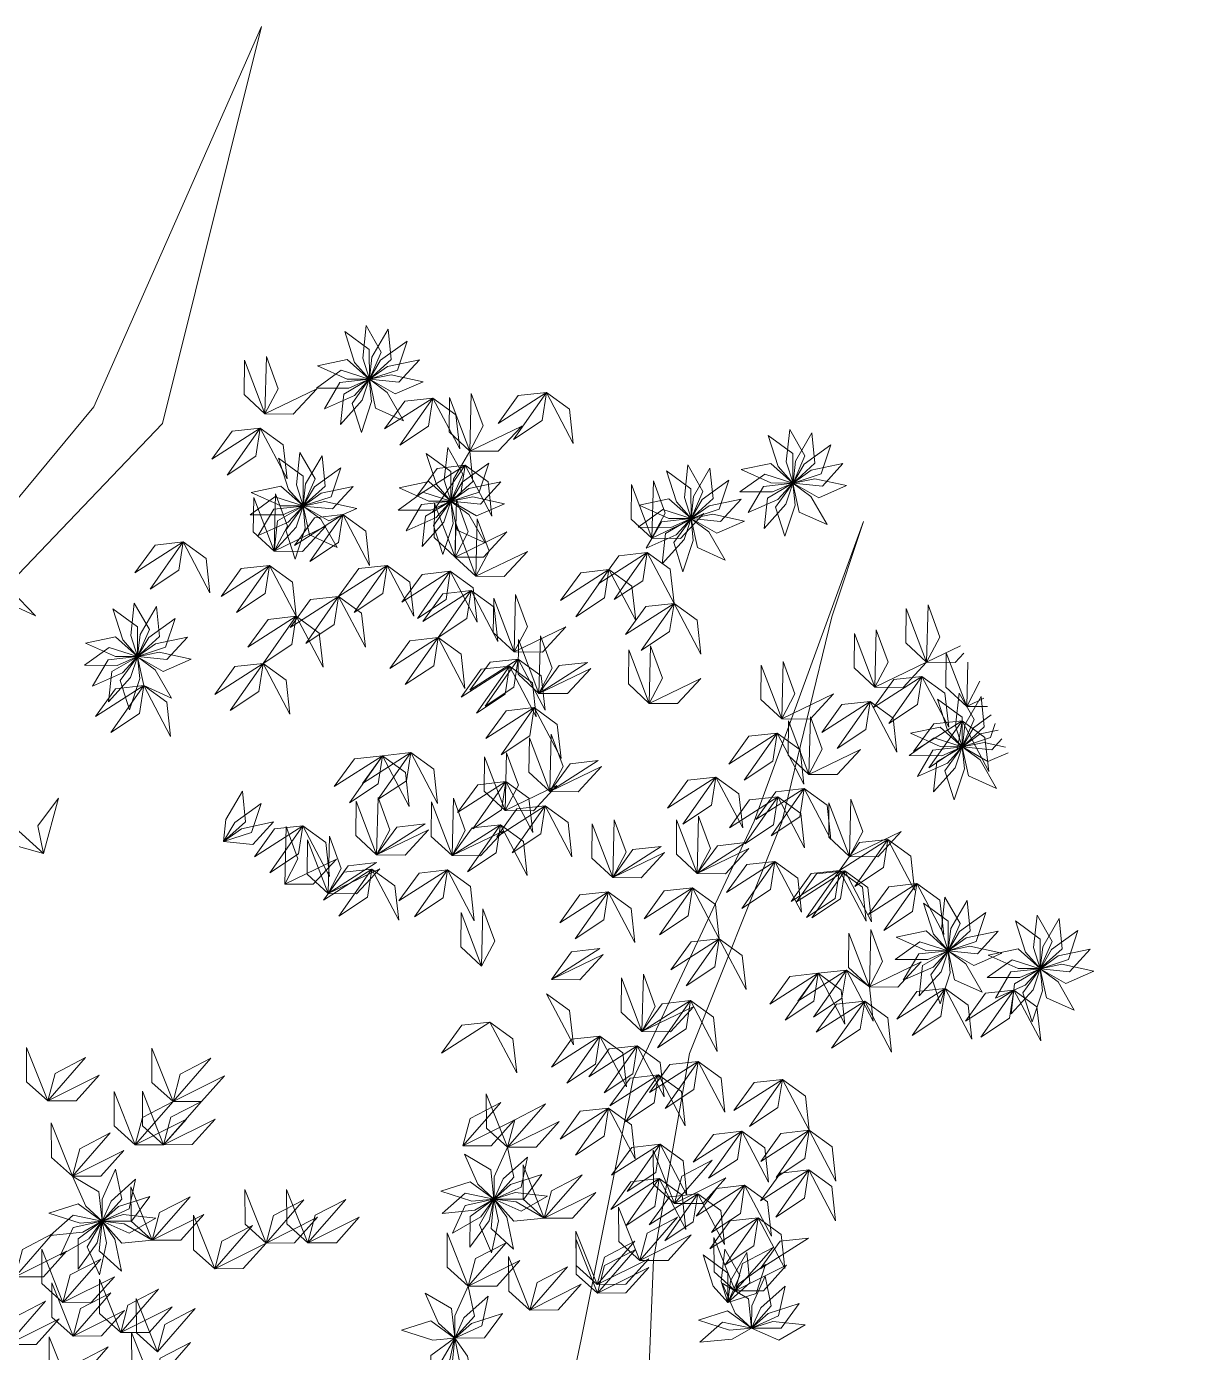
# Model space of a CAD drawing. Header units: millimetres. Extents: x 930 to 6336, y 2219 to 4338.
# Drawn here: x 1384.1 to 1506, y 4178.4 to 4316.7 of the extents above; entities that cross this region are included whole.
import ezdxf

# ---------------------------------------------------------------- set-up
doc = ezdxf.new("R2010")
doc.units = ezdxf.units.MM
doc.layers.add('piante', color=102, linetype='Continuous', lineweight=18)

msp = doc.modelspace()

# ---------------------------------------------------------------- linework, layer by layer
at = {"layer": 'piante', "linetype": 'Continuous', "lineweight": 0}
for points in [[(1375.68, 4251.71), (1398.29, 4275.32), (1408.65, 4316.74), (1391.15, 4277.06), (1371.42, 4253.33)], [(1513.31, 4159.5), (1467.34, 4164.27), (1448.79, 4169.36), (1449.55, 4188.08), (1453.32, 4209.57), (1462.97, 4233.71), (1468.17, 4255.14), (1471.47, 4265.11), (1460.08, 4233.83), (1447.44, 4206.93), (1442, 4179.74), (1440.2, 4171.15), (1416.74, 4162.01), (1397.89, 4159.9), (1371.73, 4155.2)]]:
    msp.add_lwpolyline(points, dxfattribs=at)
at = {"layer": 'piante', "lineweight": 0}
for points in [[(1417.32, 4284.91), (1418.36, 4281.67), (1419.9, 4279.94), (1419.88, 4283.03), (1417.32, 4284.91)], [(1419.57, 4285.53), (1419.2, 4282.14), (1419.9, 4279.94), (1421.14, 4282.77), (1419.57, 4285.53)], [(1421.87, 4285.18), (1420.16, 4282.23), (1419.9, 4279.94), (1422.19, 4282.01), (1421.87, 4285.18)], [(1423.83, 4283.92), (1421.07, 4281.93), (1419.9, 4279.94), (1422.83, 4280.9), (1423.83, 4283.92)], [(1409, 4276.32), (1410.38, 4278.95), (1409.15, 4282.32), (1409, 4276.32)], [(1409, 4276.32), (1406.82, 4278.34), (1406.85, 4281.93), (1409, 4276.32)], [(1414.37, 4279.02), (1417.77, 4279.01), (1419.89, 4279.94), (1416.95, 4280.88), (1414.37, 4279.02)], [(1414.47, 4281.35), (1417.58, 4279.95), (1419.89, 4279.94), (1417.59, 4281.99), (1414.47, 4281.35)], [(1425.12, 4281.98), (1421.78, 4281.28), (1419.91, 4279.93), (1422.97, 4279.62), (1425.12, 4281.98)], [(1415.22, 4276.85), (1418.33, 4278.23), (1419.89, 4279.93), (1416.82, 4279.6), (1415.22, 4276.85)], [(1416.88, 4275.21), (1419.16, 4277.74), (1419.89, 4279.93), (1417.22, 4278.38), (1416.88, 4275.21)], [(1419.06, 4274.39), (1420.12, 4277.63), (1419.89, 4279.93), (1418.09, 4277.42), (1419.06, 4274.39)], [(1425.5, 4279.68), (1422.16, 4280.39), (1419.9, 4279.93), (1422.58, 4278.4), (1425.5, 4279.68)], [(1423.45, 4275.6), (1421.76, 4278.56), (1419.9, 4279.93), (1420.55, 4276.91), (1423.45, 4275.6)], [(1409, 4276.32), (1411.96, 4276.3), (1414.4, 4278.93), (1409, 4276.32)], [(1426.54, 4277.98), (1423.59, 4277.65), (1421.48, 4274.75), (1426.54, 4277.98)], [(1426.54, 4277.98), (1426.08, 4275.05), (1423.09, 4273.07), (1426.54, 4277.98)], [(1426.54, 4277.98), (1428.94, 4276.24), (1429.33, 4272.67), (1426.54, 4277.98)], [(1430.39, 4272.45), (1428.22, 4274.46), (1428.25, 4278.05), (1430.39, 4272.45)], [(1430.39, 4272.45), (1431.77, 4275.07), (1430.54, 4278.45), (1430.39, 4272.45)], [(1438.39, 4278.56), (1435.45, 4278.23), (1433.34, 4275.33), (1438.39, 4278.56)], [(1438.39, 4278.56), (1437.94, 4275.63), (1434.95, 4273.65), (1438.39, 4278.56)], [(1438.39, 4278.56), (1440.79, 4276.82), (1441.19, 4273.25), (1438.39, 4278.56)], [(1408.51, 4274.84), (1405.56, 4274.51), (1403.45, 4271.6), (1408.51, 4274.84)], [(1408.51, 4274.84), (1408.05, 4271.91), (1405.06, 4269.93), (1408.51, 4274.84)], [(1408.51, 4274.84), (1410.91, 4273.1), (1411.3, 4269.53), (1408.51, 4274.84)], [(1430.39, 4272.45), (1433.36, 4272.42), (1435.8, 4275.05), (1430.39, 4272.45)], [(1461.54, 4274.08), (1462.59, 4270.83), (1464.12, 4269.11), (1464.11, 4272.19), (1461.54, 4274.08)], [(1463.79, 4274.69), (1463.43, 4271.31), (1464.13, 4269.11), (1465.37, 4271.93), (1463.79, 4274.69)], [(1466.1, 4274.34), (1464.38, 4271.4), (1464.13, 4269.1), (1466.41, 4271.18), (1466.1, 4274.34)], [(1428.09, 4272.8), (1427.72, 4269.41), (1428.42, 4267.21), (1429.67, 4270.03), (1428.09, 4272.8)], [(1430.39, 4272.45), (1428.68, 4269.5), (1428.43, 4267.21), (1430.71, 4269.28), (1430.39, 4272.45)], [(1468.06, 4273.09), (1465.3, 4271.09), (1464.13, 4269.1), (1467.06, 4270.07), (1468.06, 4273.09)], [(1410.4, 4271.69), (1411.45, 4268.45), (1412.98, 4266.72), (1412.97, 4269.81), (1410.4, 4271.69)], [(1412.65, 4272.31), (1412.29, 4268.92), (1412.98, 4266.72), (1414.23, 4269.55), (1412.65, 4272.31)], [(1414.96, 4271.96), (1413.24, 4269.01), (1412.99, 4266.72), (1415.27, 4268.79), (1414.96, 4271.96)], [(1425.84, 4272.18), (1426.89, 4268.94), (1428.42, 4267.21), (1428.41, 4270.3), (1425.84, 4272.18)], [(1432.36, 4271.19), (1429.59, 4269.2), (1428.43, 4267.21), (1431.36, 4268.17), (1432.36, 4271.19)], [(1453.15, 4271), (1452.79, 4267.61), (1453.49, 4265.41), (1454.73, 4268.23), (1453.15, 4271)], [(1458.7, 4270.51), (1461.81, 4269.12), (1464.12, 4269.1), (1461.81, 4271.16), (1458.7, 4270.51)], [(1469.34, 4271.14), (1466.01, 4270.44), (1464.13, 4269.1), (1467.2, 4268.79), (1469.34, 4271.14)], [(1416.92, 4270.7), (1414.16, 4268.71), (1412.99, 4266.72), (1415.92, 4267.68), (1416.92, 4270.7)], [(1429.9, 4270.96), (1426.96, 4270.63), (1424.85, 4267.73), (1429.9, 4270.96)], [(1429.9, 4270.96), (1429.45, 4268.03), (1426.46, 4266.05), (1429.9, 4270.96)], [(1429.9, 4270.96), (1432.3, 4269.22), (1432.7, 4265.65), (1429.9, 4270.96)], [(1450.91, 4270.38), (1451.95, 4267.13), (1453.48, 4265.41), (1453.47, 4268.49), (1450.91, 4270.38)], [(1455.46, 4270.65), (1453.75, 4267.7), (1453.49, 4265.41), (1455.78, 4267.48), (1455.46, 4270.65)], [(1458.59, 4268.19), (1462, 4268.18), (1464.11, 4269.1), (1461.18, 4270.04), (1458.59, 4268.19)], [(1407.56, 4268.13), (1410.67, 4266.74), (1412.97, 4266.72), (1410.67, 4268.78), (1407.56, 4268.13)], [(1418.2, 4268.76), (1414.86, 4268.06), (1412.99, 4266.71), (1416.06, 4266.4), (1418.2, 4268.76)], [(1423, 4268.62), (1426.11, 4267.22), (1428.41, 4267.21), (1426.11, 4269.26), (1423, 4268.62)], [(1433.64, 4269.25), (1430.3, 4268.55), (1428.43, 4267.2), (1431.5, 4266.89), (1433.64, 4269.25)], [(1449.4, 4263.34), (1447.23, 4265.35), (1447.26, 4268.94), (1449.4, 4263.34)], [(1449.4, 4263.34), (1450.78, 4265.96), (1449.55, 4269.33), (1449.4, 4263.34)], [(1457.42, 4269.39), (1454.66, 4267.39), (1453.49, 4265.4), (1456.42, 4266.37), (1457.42, 4269.39)], [(1459.44, 4266.02), (1462.56, 4267.39), (1464.11, 4269.1), (1461.05, 4268.76), (1459.44, 4266.02)], [(1461.1, 4264.38), (1463.39, 4266.91), (1464.11, 4269.09), (1461.45, 4267.54), (1461.1, 4264.38)], [(1463.28, 4263.56), (1464.34, 4266.8), (1464.12, 4269.09), (1462.31, 4266.59), (1463.28, 4263.56)], [(1467.68, 4264.77), (1465.98, 4267.72), (1464.12, 4269.09), (1464.78, 4266.08), (1467.68, 4264.77)], [(1469.72, 4268.84), (1466.39, 4269.56), (1464.13, 4269.09), (1466.81, 4267.56), (1469.72, 4268.84)], [(1407.45, 4265.8), (1410.86, 4265.79), (1412.97, 4266.72), (1410.04, 4267.66), (1407.45, 4265.8)], [(1409.96, 4261.99), (1407.78, 4264.01), (1407.82, 4267.6), (1409.96, 4261.99)], [(1409.96, 4261.99), (1411.34, 4264.62), (1410.11, 4267.99), (1409.96, 4261.99)], [(1418.58, 4266.46), (1415.25, 4267.18), (1412.99, 4266.71), (1415.67, 4265.18), (1418.58, 4266.46)], [(1422.89, 4266.29), (1426.3, 4266.28), (1428.41, 4267.21), (1425.47, 4268.15), (1422.89, 4266.29)], [(1423.74, 4264.12), (1426.86, 4265.5), (1428.41, 4267.2), (1425.34, 4266.87), (1423.74, 4264.12)], [(1425.4, 4262.48), (1427.68, 4265.01), (1428.41, 4267.2), (1425.75, 4265.65), (1425.4, 4262.48)], [(1427.58, 4261.66), (1428.64, 4264.9), (1428.41, 4267.2), (1426.61, 4264.69), (1427.58, 4261.66)], [(1428.84, 4261.39), (1426.67, 4263.41), (1426.7, 4266.99), (1428.84, 4261.39)], [(1431.98, 4262.87), (1430.28, 4265.83), (1428.42, 4267.19), (1429.07, 4264.18), (1431.98, 4262.87)], [(1434.02, 4266.95), (1430.69, 4267.66), (1428.43, 4267.2), (1431.1, 4265.67), (1434.02, 4266.95)], [(1428.84, 4261.39), (1430.22, 4264.02), (1428.99, 4267.39), (1428.84, 4261.39)], [(1448.06, 4266.81), (1451.17, 4265.42), (1453.48, 4265.41), (1451.18, 4267.46), (1448.06, 4266.81)], [(1458.7, 4267.44), (1455.37, 4266.74), (1453.49, 4265.4), (1456.56, 4265.09), (1458.7, 4267.44)], [(1408.3, 4263.63), (1411.42, 4265.01), (1412.97, 4266.71), (1409.91, 4266.38), (1408.3, 4263.63)], [(1409.96, 4261.99), (1412.25, 4264.52), (1412.97, 4266.71), (1410.31, 4265.16), (1409.96, 4261.99)], [(1412.14, 4261.17), (1413.2, 4264.41), (1412.98, 4266.71), (1411.17, 4264.2), (1412.14, 4261.17)], [(1417.12, 4265.82), (1414.18, 4265.49), (1412.07, 4262.59), (1417.12, 4265.82)], [(1416.54, 4262.38), (1414.84, 4265.34), (1412.98, 4266.71), (1413.64, 4263.69), (1416.54, 4262.38)], [(1417.12, 4265.82), (1416.67, 4262.89), (1413.68, 4260.91), (1417.12, 4265.82)], [(1417.12, 4265.82), (1419.52, 4264.08), (1419.92, 4260.51), (1417.12, 4265.82)], [(1447.96, 4264.49), (1451.36, 4264.48), (1453.48, 4265.4), (1450.54, 4266.34), (1447.96, 4264.49)], [(1449.4, 4263.34), (1452.37, 4263.31), (1454.8, 4265.94), (1449.4, 4263.34)], [(1459.08, 4265.14), (1455.75, 4265.86), (1453.49, 4265.4), (1456.17, 4263.86), (1459.08, 4265.14)], [(1409.96, 4261.99), (1412.92, 4261.97), (1415.36, 4264.6), (1409.96, 4261.99)], [(1431.02, 4259.38), (1428.84, 4261.39), (1428.88, 4264.98), (1431.02, 4259.38)], [(1431.02, 4259.38), (1432.4, 4262), (1431.17, 4265.37), (1431.02, 4259.38)], [(1448.8, 4262.32), (1451.92, 4263.69), (1453.48, 4265.4), (1450.41, 4265.06), (1448.8, 4262.32)], [(1450.46, 4260.68), (1452.75, 4263.21), (1453.48, 4265.4), (1450.81, 4263.84), (1450.46, 4260.68)], [(1452.64, 4259.86), (1453.71, 4263.1), (1453.48, 4265.39), (1451.68, 4262.89), (1452.64, 4259.86)], [(1457.04, 4261.07), (1455.34, 4264.02), (1453.49, 4265.39), (1454.14, 4262.38), (1457.04, 4261.07)], [(1400.47, 4262.96), (1397.52, 4262.63), (1395.41, 4259.73), (1400.47, 4262.96)], [(1400.47, 4262.96), (1400.01, 4260.03), (1397.02, 4258.05), (1400.47, 4262.96)], [(1400.47, 4262.96), (1402.87, 4261.22), (1403.26, 4257.65), (1400.47, 4262.96)], [(1428.84, 4261.39), (1431.81, 4261.36), (1434.25, 4264), (1428.84, 4261.39)], [(1431.02, 4259.38), (1433.98, 4259.35), (1436.42, 4261.98), (1431.02, 4259.38)], [(1448.91, 4261.85), (1445.96, 4261.52), (1443.86, 4258.62), (1448.91, 4261.85)], [(1448.91, 4261.85), (1448.46, 4258.92), (1445.47, 4256.94), (1448.91, 4261.85)], [(1448.91, 4261.85), (1451.31, 4260.11), (1451.71, 4256.54), (1448.91, 4261.85)], [(1409.47, 4260.5), (1406.52, 4260.18), (1404.42, 4257.27), (1409.47, 4260.5)], [(1409.47, 4260.5), (1409.02, 4257.58), (1406.02, 4255.6), (1409.47, 4260.5)], [(1409.47, 4260.5), (1411.87, 4258.76), (1412.26, 4255.2), (1409.47, 4260.5)], [(1421.74, 4260.51), (1418.8, 4260.19), (1416.69, 4257.28), (1421.74, 4260.51)], [(1421.74, 4260.51), (1421.29, 4257.58), (1418.3, 4255.6), (1421.74, 4260.51)], [(1421.74, 4260.51), (1424.14, 4258.77), (1424.54, 4255.21), (1421.74, 4260.51)], [(1444.91, 4260.07), (1441.96, 4259.74), (1439.86, 4256.84), (1444.91, 4260.07)], [(1444.91, 4260.07), (1444.46, 4257.14), (1441.47, 4255.16), (1444.91, 4260.07)], [(1444.91, 4260.07), (1447.31, 4258.33), (1447.71, 4254.76), (1444.91, 4260.07)], [(1428.35, 4259.9), (1425.41, 4259.58), (1423.3, 4256.67), (1428.35, 4259.9)], [(1428.35, 4259.9), (1427.9, 4256.97), (1424.91, 4254.99), (1428.35, 4259.9)], [(1428.35, 4259.9), (1430.75, 4258.16), (1431.15, 4254.6), (1428.35, 4259.9)], [(1379.62, 4257.77), (1382.58, 4257.84), (1385.06, 4255.24), (1379.62, 4257.77)], [(1416.69, 4257.28), (1413.74, 4256.96), (1411.64, 4254.05), (1416.69, 4257.28)], [(1416.69, 4257.28), (1416.24, 4254.35), (1413.25, 4252.37), (1416.69, 4257.28)], [(1416.69, 4257.28), (1419.09, 4255.54), (1419.49, 4251.97), (1416.69, 4257.28)], [(1430.53, 4257.89), (1427.58, 4257.56), (1425.48, 4254.66), (1430.53, 4257.89)], [(1430.53, 4257.89), (1430.08, 4254.96), (1427.08, 4252.98), (1430.53, 4257.89)], [(1430.53, 4257.89), (1432.93, 4256.15), (1433.32, 4252.58), (1430.53, 4257.89)], [(1435.02, 4251.5), (1436.4, 4254.12), (1435.17, 4257.49), (1435.02, 4251.5)], [(1393.12, 4255.98), (1394.16, 4252.73), (1395.69, 4251.01), (1395.68, 4254.09), (1393.12, 4255.98)], [(1395.36, 4256.59), (1395, 4253.21), (1395.7, 4251.01), (1396.94, 4253.83), (1395.36, 4256.59)], [(1397.67, 4256.24), (1395.96, 4253.3), (1395.7, 4251), (1397.98, 4253.08), (1397.67, 4256.24)], [(1435.02, 4251.5), (1432.84, 4253.51), (1432.88, 4257.1), (1435.02, 4251.5)], [(1451.71, 4256.54), (1448.76, 4256.22), (1446.65, 4253.31), (1451.71, 4256.54)], [(1451.71, 4256.54), (1451.25, 4253.61), (1448.26, 4251.63), (1451.71, 4256.54)], [(1451.71, 4256.54), (1454.11, 4254.8), (1454.5, 4251.24), (1451.71, 4256.54)], [(1478.08, 4250.41), (1475.9, 4252.43), (1475.93, 4256.01), (1478.08, 4250.41)], [(1478.08, 4250.41), (1479.46, 4253.04), (1478.23, 4256.41), (1478.08, 4250.41)], [(1399.63, 4254.99), (1396.87, 4252.99), (1395.7, 4251), (1398.63, 4251.97), (1399.63, 4254.99)], [(1412.26, 4255.2), (1409.32, 4254.87), (1407.21, 4251.97), (1412.26, 4255.2)], [(1412.26, 4255.2), (1411.81, 4252.27), (1408.82, 4250.29), (1412.26, 4255.2)], [(1412.26, 4255.2), (1414.66, 4253.46), (1415.06, 4249.89), (1412.26, 4255.2)], [(1390.27, 4252.41), (1393.38, 4251.02), (1395.69, 4251), (1393.39, 4253.06), (1390.27, 4252.41)], [(1400.91, 4253.04), (1397.58, 4252.34), (1395.7, 4251), (1398.77, 4250.69), (1400.91, 4253.04)], [(1435.02, 4251.5), (1437.98, 4251.47), (1440.42, 4254.1), (1435.02, 4251.5)], [(1437.6, 4247.16), (1438.98, 4249.79), (1437.75, 4253.16), (1437.6, 4247.16)], [(1472.67, 4247.81), (1470.5, 4249.82), (1470.53, 4253.41), (1472.67, 4247.81)], [(1472.67, 4247.81), (1474.05, 4250.43), (1472.82, 4253.8), (1472.67, 4247.81)], [(1390.16, 4250.09), (1393.57, 4250.08), (1395.69, 4251), (1392.75, 4251.94), (1390.16, 4250.09)], [(1427.08, 4252.98), (1424.14, 4252.65), (1422.03, 4249.75), (1427.08, 4252.98)], [(1427.08, 4252.98), (1426.63, 4250.05), (1423.64, 4248.07), (1427.08, 4252.98)], [(1427.08, 4252.98), (1429.48, 4251.24), (1429.88, 4247.67), (1427.08, 4252.98)], [(1437.6, 4247.16), (1435.43, 4249.18), (1435.46, 4252.77), (1437.6, 4247.16)], [(1449.12, 4246.12), (1446.94, 4248.14), (1446.97, 4251.72), (1449.12, 4246.12)], [(1449.12, 4246.12), (1450.49, 4248.75), (1449.26, 4252.12), (1449.12, 4246.12)], [(1481.61, 4252.12), (1478.08, 4250.41)], [(1391.01, 4247.92), (1394.13, 4249.29), (1395.69, 4251), (1392.62, 4250.66), (1391.01, 4247.92)], [(1392.67, 4246.28), (1394.96, 4248.8), (1395.69, 4250.99), (1393.02, 4249.44), (1392.67, 4246.28)], [(1394.85, 4245.46), (1395.92, 4248.7), (1395.69, 4250.99), (1393.89, 4248.49), (1394.85, 4245.46)], [(1401.29, 4250.74), (1397.96, 4251.46), (1395.7, 4250.99), (1398.38, 4249.46), (1401.29, 4250.74)], [(1399.25, 4246.67), (1397.55, 4249.62), (1395.7, 4250.99), (1396.35, 4247.98), (1399.25, 4246.67)], [(1408.82, 4250.29), (1405.87, 4249.96), (1403.77, 4247.06), (1408.82, 4250.29)], [(1408.82, 4250.29), (1408.37, 4247.36), (1405.37, 4245.38), (1408.82, 4250.29)], [(1408.82, 4250.29), (1411.22, 4248.55), (1411.61, 4244.98), (1408.82, 4250.29)], [(1435.44, 4250.73), (1432.5, 4250.4), (1430.39, 4247.49), (1435.44, 4250.73)], [(1435.44, 4250.73), (1434.99, 4247.8), (1432, 4245.82), (1435.44, 4250.73)], [(1435.44, 4250.73), (1437.84, 4248.99), (1438.24, 4245.42), (1435.44, 4250.73)], [(1442.66, 4250.39), (1439.71, 4250.07), (1437.6, 4247.16), (1442.66, 4250.39)], [(1462.95, 4244.5), (1464.33, 4247.12), (1463.1, 4250.49), (1462.95, 4244.5)], [(1472.67, 4247.81), (1475.64, 4247.78), (1478.08, 4250.41), (1472.67, 4247.81)], [(1478.08, 4250.41), (1481.04, 4250.39), (1481.95, 4251.37)], [(1482.26, 4245.8), (1480.08, 4247.81), (1480.11, 4251.4), (1482.26, 4245.8)], [(1482.37, 4250.42), (1482.26, 4245.8)], [(1434.53, 4250.01), (1431.58, 4249.68), (1429.48, 4246.78), (1434.53, 4250.01)], [(1434.53, 4250.01), (1434.08, 4247.08), (1431.08, 4245.1), (1434.53, 4250.01)], [(1434.53, 4250.01), (1436.93, 4248.27), (1437.32, 4244.7), (1434.53, 4250.01)], [(1437.6, 4247.16), (1440.57, 4247.14), (1443.01, 4249.77), (1437.6, 4247.16)], [(1462.95, 4244.5), (1460.78, 4246.51), (1460.81, 4250.1), (1462.95, 4244.5)], [(1477.59, 4248.92), (1474.64, 4248.6), (1472.53, 4245.69), (1477.59, 4248.92)], [(1477.59, 4248.92), (1477.13, 4245.99), (1474.14, 4244.01), (1477.59, 4248.92)], [(1477.59, 4248.92), (1479.99, 4247.18), (1480.38, 4243.62), (1477.59, 4248.92)], [(1396.35, 4247.98), (1393.4, 4247.65), (1391.3, 4244.74), (1396.35, 4247.98)], [(1396.35, 4247.98), (1395.9, 4245.05), (1392.91, 4243.07), (1396.35, 4247.98)], [(1396.35, 4247.98), (1398.75, 4246.24), (1399.15, 4242.67), (1396.35, 4247.98)], [(1449.12, 4246.12), (1452.08, 4246.09), (1454.52, 4248.73), (1449.12, 4246.12)], [(1482.26, 4245.8), (1483.64, 4248.42)], [(1462.95, 4244.5), (1465.92, 4244.47), (1468.36, 4247.1), (1462.95, 4244.5)], [(1472.18, 4246.32), (1469.24, 4245.99), (1467.13, 4243.09), (1472.18, 4246.32)], [(1472.18, 4246.32), (1471.73, 4243.39), (1468.74, 4241.41), (1472.18, 4246.32)], [(1472.18, 4246.32), (1474.58, 4244.58), (1474.98, 4241.01), (1472.18, 4246.32)], [(1479.22, 4246.56), (1480.27, 4243.32), (1481.8, 4241.59), (1481.79, 4244.68), (1479.22, 4246.56)], [(1481.47, 4247.18), (1481.1, 4243.79), (1481.8, 4241.59), (1483.05, 4244.42), (1481.47, 4247.18)], [(1483.77, 4246.83), (1482.06, 4243.88), (1481.81, 4241.59), (1484.09, 4243.67), (1483.77, 4246.83)], [(1484.04, 4246.66), (1482.26, 4245.8)], [(1437.11, 4245.67), (1434.17, 4245.35), (1432.06, 4242.44), (1437.11, 4245.67)], [(1437.11, 4245.67), (1436.66, 4242.74), (1433.67, 4240.76), (1437.11, 4245.67)], [(1437.11, 4245.67), (1439.51, 4243.93), (1439.91, 4240.37), (1437.11, 4245.67)], [(1465.79, 4238.71), (1467.17, 4241.33), (1465.94, 4244.7), (1465.79, 4238.71)], [(1484.82, 4244.91), (1482.97, 4243.58), (1481.81, 4241.59), (1484.74, 4242.55), (1485.22, 4244.02)], [(1482.26, 4245.8), (1484.44, 4245.78)], [(1465.79, 4238.71), (1463.61, 4240.72), (1463.65, 4244.31), (1465.79, 4238.71)], [(1476.38, 4243), (1479.49, 4241.61), (1481.79, 4241.59), (1479.49, 4243.65), (1476.38, 4243)], [(1481.77, 4244.31), (1478.82, 4243.98), (1476.71, 4241.08), (1481.77, 4244.31)], [(1481.77, 4244.31), (1481.31, 4241.38), (1478.32, 4239.4), (1481.77, 4244.31)], [(1481.77, 4244.31), (1484.17, 4242.57), (1484.56, 4239), (1481.77, 4244.31)], [(1485.53, 4243.32), (1483.68, 4242.93), (1481.81, 4241.58), (1484.88, 4241.28), (1485.93, 4242.43)], [(1438.74, 4236.92), (1436.56, 4238.93), (1436.6, 4242.52), (1438.74, 4236.92)], [(1438.74, 4236.92), (1440.12, 4239.54), (1438.89, 4242.91), (1438.74, 4236.92)], [(1462.46, 4243.01), (1459.52, 4242.68), (1457.41, 4239.78), (1462.46, 4243.01)], [(1462.46, 4243.01), (1462.01, 4240.08), (1459.02, 4238.1), (1462.46, 4243.01)], [(1462.46, 4243.01), (1464.86, 4241.27), (1465.26, 4237.7), (1462.46, 4243.01)], [(1476.27, 4240.67), (1479.68, 4240.66), (1481.79, 4241.59), (1478.85, 4242.53), (1476.27, 4240.67)], [(1486.31, 4241.56), (1484.07, 4242.05), (1481.81, 4241.58), (1484.48, 4240.05), (1486.58, 4240.97)], [(1421.28, 4240.66), (1418.33, 4240.33), (1416.22, 4237.43), (1421.28, 4240.66)], [(1421.28, 4240.66), (1420.82, 4237.73), (1417.83, 4235.75), (1421.28, 4240.66)], [(1424.22, 4240.98), (1421.28, 4240.66), (1419.17, 4237.75), (1424.22, 4240.98)], [(1424.22, 4240.98), (1423.77, 4238.05), (1420.78, 4236.07), (1424.22, 4240.98)], [(1421.28, 4240.66), (1423.68, 4238.92), (1424.07, 4235.35), (1421.28, 4240.66)], [(1424.22, 4240.98), (1426.62, 4239.24), (1427.02, 4235.68), (1424.22, 4240.98)], [(1434.08, 4234.95), (1431.9, 4236.96), (1431.93, 4240.55), (1434.08, 4234.95)], [(1434.08, 4234.95), (1435.46, 4237.57), (1434.23, 4240.95), (1434.08, 4234.95)], [(1465.79, 4238.71), (1468.75, 4238.68), (1471.19, 4241.31), (1465.79, 4238.71)], [(1477.12, 4238.5), (1480.24, 4239.88), (1481.79, 4241.58), (1478.72, 4241.25), (1477.12, 4238.5)], [(1478.78, 4236.87), (1481.07, 4239.39), (1481.79, 4241.58), (1479.13, 4240.03), (1478.78, 4236.87)], [(1480.96, 4236.04), (1482.02, 4239.28), (1481.79, 4241.58), (1479.99, 4239.08), (1480.96, 4236.04)], [(1485.36, 4237.25), (1483.66, 4240.21), (1481.8, 4241.58), (1482.46, 4238.56), (1485.36, 4237.25)], [(1443.79, 4240.15), (1440.85, 4239.82), (1438.74, 4236.92), (1443.79, 4240.15)], [(1438.74, 4236.92), (1441.7, 4236.89), (1444.14, 4239.52), (1438.74, 4236.92)], [(1434.15, 4237.95), (1431.21, 4237.62), (1429.1, 4234.72), (1434.15, 4237.95)], [(1434.15, 4237.95), (1433.7, 4235.02), (1430.71, 4233.04), (1434.15, 4237.95)], [(1434.15, 4237.95), (1436.55, 4236.21), (1436.95, 4232.64), (1434.15, 4237.95)], [(1456.08, 4238.42), (1453.14, 4238.1), (1451.03, 4235.19), (1456.08, 4238.42)], [(1456.08, 4238.42), (1455.63, 4235.49), (1452.64, 4233.51), (1456.08, 4238.42)], [(1456.08, 4238.42), (1458.48, 4236.68), (1458.88, 4233.12), (1456.08, 4238.42)], [(1406.64, 4236.94), (1404.93, 4233.99), (1404.67, 4231.7), (1406.96, 4233.77), (1406.64, 4236.94)], [(1434.08, 4234.95), (1437.04, 4234.92), (1439.48, 4237.55), (1434.08, 4234.95)], [(1465.3, 4237.22), (1462.35, 4236.89), (1460.25, 4233.99), (1465.3, 4237.22)], [(1465.3, 4237.22), (1464.85, 4234.29), (1461.85, 4232.31), (1465.3, 4237.22)], [(1465.3, 4237.22), (1467.7, 4235.48), (1468.09, 4231.91), (1465.3, 4237.22)], [(1385.87, 4230.44), (1385.3, 4233.35), (1387.44, 4236.23), (1385.87, 4230.44)], [(1408.6, 4235.68), (1405.84, 4233.69), (1404.67, 4231.7), (1407.6, 4232.66), (1408.6, 4235.68)], [(1420.65, 4230.31), (1418.48, 4232.32), (1418.51, 4235.91), (1420.65, 4230.31)], [(1420.65, 4230.31), (1422.03, 4232.93), (1420.8, 4236.3), (1420.65, 4230.31)], [(1428.53, 4230.23), (1426.36, 4232.24), (1426.39, 4235.83), (1428.53, 4230.23)], [(1428.53, 4230.23), (1429.91, 4232.85), (1428.68, 4236.23), (1428.53, 4230.23)], [(1438.25, 4235.43), (1435.3, 4235.1), (1433.19, 4232.2), (1438.25, 4235.43)], [(1438.25, 4235.43), (1437.8, 4232.5), (1434.8, 4230.52), (1438.25, 4235.43)], [(1438.25, 4235.43), (1440.65, 4233.69), (1441.04, 4230.12), (1438.25, 4235.43)], [(1462.54, 4236.37), (1459.6, 4236.05), (1457.49, 4233.14), (1462.54, 4236.37)], [(1462.54, 4236.37), (1462.09, 4233.44), (1459.1, 4231.46), (1462.54, 4236.37)], [(1462.54, 4236.37), (1464.94, 4234.63), (1465.34, 4231.06), (1462.54, 4236.37)], [(1470.03, 4230.14), (1467.85, 4232.15), (1467.88, 4235.74), (1470.03, 4230.14)], [(1470.03, 4230.14), (1471.4, 4232.76), (1470.17, 4236.13), (1470.03, 4230.14)], [(1385.87, 4230.44), (1383.02, 4231.26), (1381.44, 4234.48), (1385.87, 4230.44)], [(1409.89, 4233.74), (1406.55, 4233.04), (1404.67, 4231.69), (1407.74, 4231.38), (1409.89, 4233.74)], [(1445.32, 4227.95), (1446.7, 4230.58), (1445.47, 4233.95), (1445.32, 4227.95)], [(1454.12, 4228.36), (1451.95, 4230.37), (1451.98, 4233.96), (1454.12, 4228.36)], [(1454.12, 4228.36), (1455.5, 4230.98), (1454.27, 4234.36), (1454.12, 4228.36)], [(1412.95, 4233.35), (1410, 4233.03), (1407.9, 4230.12), (1412.95, 4233.35)], [(1412.95, 4233.35), (1412.5, 4230.42), (1409.5, 4228.44), (1412.95, 4233.35)], [(1411.06, 4227.27), (1412.44, 4229.89), (1411.21, 4233.26), (1411.06, 4227.27)], [(1412.95, 4233.35), (1415.35, 4231.61), (1415.74, 4228.04), (1412.95, 4233.35)], [(1415.59, 4226.27), (1416.96, 4228.89), (1415.74, 4232.26), (1415.59, 4226.27)], [(1425.71, 4233.54), (1422.76, 4233.21), (1420.65, 4230.31), (1425.71, 4233.54)], [(1420.65, 4230.31), (1423.62, 4230.28), (1426.06, 4232.91), (1420.65, 4230.31)], [(1433.59, 4233.46), (1430.64, 4233.13), (1428.53, 4230.23), (1433.59, 4233.46)], [(1428.53, 4230.23), (1431.5, 4230.2), (1433.94, 4232.83), (1428.53, 4230.23)], [(1433.59, 4233.46), (1433.13, 4230.53), (1430.14, 4228.55), (1433.59, 4233.46)], [(1433.59, 4233.46), (1435.99, 4231.72), (1436.38, 4228.15), (1433.59, 4233.46)], [(1445.32, 4227.95), (1443.14, 4229.97), (1443.17, 4233.56), (1445.32, 4227.95)], [(1470.03, 4230.14), (1472.99, 4230.11), (1475.43, 4232.74), (1470.03, 4230.14)], [(1415.59, 4226.27), (1413.41, 4228.28), (1413.44, 4231.87), (1415.59, 4226.27)], [(1450.37, 4231.18), (1447.42, 4230.86), (1445.32, 4227.95), (1450.37, 4231.18)], [(1459.18, 4231.59), (1456.23, 4231.26), (1454.12, 4228.36), (1459.18, 4231.59)], [(1454.12, 4228.36), (1457.09, 4228.33), (1459.53, 4230.97), (1454.12, 4228.36)], [(1474.03, 4231.91), (1471.08, 4231.59), (1468.97, 4228.68), (1474.03, 4231.91)], [(1474.03, 4231.91), (1473.57, 4228.98), (1470.58, 4227), (1474.03, 4231.91)], [(1474.03, 4231.91), (1476.43, 4230.17), (1476.82, 4226.61), (1474.03, 4231.91)], [(1411.06, 4227.27), (1414.02, 4227.24), (1416.46, 4229.87), (1411.06, 4227.27)], [(1420.64, 4229.5), (1417.69, 4229.17), (1415.59, 4226.27), (1420.64, 4229.5)], [(1445.32, 4227.95), (1448.28, 4227.93), (1450.72, 4230.56), (1445.32, 4227.95)], [(1462.24, 4229.62), (1459.29, 4229.3), (1457.18, 4226.39), (1462.24, 4229.62)], [(1462.24, 4229.62), (1461.79, 4226.69), (1458.79, 4224.71), (1462.24, 4229.62)], [(1462.24, 4229.62), (1464.64, 4227.88), (1465.03, 4224.32), (1462.24, 4229.62)], [(1420.16, 4228.82), (1417.22, 4228.49), (1415.11, 4225.59), (1420.16, 4228.82)], [(1420.16, 4228.82), (1417.22, 4228.49), (1415.11, 4225.59), (1420.16, 4228.82)], [(1415.59, 4226.27), (1418.55, 4226.24), (1420.99, 4228.87), (1415.59, 4226.27)], [(1420.16, 4228.82), (1419.71, 4225.89), (1416.72, 4223.91), (1420.16, 4228.82)], [(1420.16, 4228.82), (1419.71, 4225.89), (1416.72, 4223.91), (1420.16, 4228.82)], [(1420.16, 4228.82), (1422.56, 4227.08), (1422.96, 4223.51), (1420.16, 4228.82)], [(1420.16, 4228.82), (1422.56, 4227.08), (1422.96, 4223.51), (1420.16, 4228.82)], [(1428.04, 4228.74), (1425.1, 4228.41), (1422.99, 4225.51), (1428.04, 4228.74)], [(1428.04, 4228.74), (1427.59, 4225.81), (1424.6, 4223.83), (1428.04, 4228.74)], [(1428.04, 4228.74), (1430.44, 4227), (1430.84, 4223.43), (1428.04, 4228.74)], [(1468.97, 4228.68), (1466.03, 4228.36), (1463.92, 4225.45), (1468.97, 4228.68)], [(1469.53, 4228.65), (1466.59, 4228.32), (1464.48, 4225.42), (1469.53, 4228.65)], [(1468.97, 4228.68), (1468.52, 4225.75), (1465.53, 4223.77), (1468.97, 4228.68)], [(1469.53, 4228.65), (1469.08, 4225.72), (1466.09, 4223.74), (1469.53, 4228.65)], [(1468.97, 4228.68), (1471.37, 4226.94), (1471.77, 4223.38), (1468.97, 4228.68)], [(1469.53, 4228.65), (1471.93, 4226.91), (1472.33, 4223.34), (1469.53, 4228.65)], [(1453.63, 4226.87), (1450.69, 4226.55), (1448.58, 4223.64), (1453.63, 4226.87)], [(1453.63, 4226.87), (1453.18, 4223.94), (1450.19, 4221.96), (1453.63, 4226.87)], [(1453.63, 4226.87), (1456.03, 4225.13), (1456.43, 4221.56), (1453.63, 4226.87)], [(1477.06, 4227.32), (1474.12, 4226.99), (1472.01, 4224.09), (1477.06, 4227.32)], [(1477.06, 4227.32), (1476.61, 4224.39), (1473.62, 4222.41), (1477.06, 4227.32)], [(1477.06, 4227.32), (1479.46, 4225.58), (1479.86, 4222.01), (1477.06, 4227.32)], [(1444.83, 4226.46), (1441.88, 4226.14), (1439.77, 4223.23), (1444.83, 4226.46)], [(1444.83, 4226.46), (1444.37, 4223.53), (1441.38, 4221.55), (1444.83, 4226.46)], [(1444.83, 4226.46), (1447.23, 4224.72), (1447.62, 4221.16), (1444.83, 4226.46)], [(1479.99, 4225.9), (1479.63, 4222.51), (1480.33, 4220.31), (1481.57, 4223.14), (1479.99, 4225.9)], [(1482.3, 4225.55), (1480.59, 4222.61), (1480.33, 4220.31), (1482.61, 4222.39), (1482.3, 4225.55)], [(1431.61, 4218.7), (1429.44, 4220.71), (1429.47, 4224.3), (1431.61, 4218.7)], [(1431.61, 4218.7), (1432.99, 4221.32), (1431.76, 4224.69), (1431.61, 4218.7)], [(1477.75, 4225.28), (1478.79, 4222.04), (1480.32, 4220.32), (1480.31, 4223.4), (1477.75, 4225.28)], [(1484.26, 4224.3), (1481.5, 4222.3), (1480.33, 4220.31), (1483.26, 4221.27), (1484.26, 4224.3)], [(1489.61, 4224.02), (1489.24, 4220.64), (1489.94, 4218.44), (1491.18, 4221.26), (1489.61, 4224.02)], [(1487.36, 4223.41), (1488.4, 4220.16), (1489.94, 4218.44), (1489.92, 4221.52), (1487.36, 4223.41)], [(1491.91, 4223.68), (1490.2, 4220.73), (1489.94, 4218.44), (1492.23, 4220.51), (1491.91, 4223.68)], [(1456.43, 4221.56), (1453.48, 4221.24), (1451.37, 4218.33), (1456.43, 4221.56)], [(1456.43, 4221.56), (1455.98, 4218.63), (1452.98, 4216.65), (1456.43, 4221.56)], [(1456.43, 4221.56), (1458.83, 4219.82), (1459.22, 4216.26), (1456.43, 4221.56)], [(1472.1, 4216.54), (1469.92, 4218.55), (1469.95, 4222.14), (1472.1, 4216.54)], [(1472.1, 4216.54), (1473.48, 4219.17), (1472.25, 4222.54), (1472.1, 4216.54)], [(1474.79, 4219.39), (1478.2, 4219.38), (1480.31, 4220.31), (1477.38, 4221.25), (1474.79, 4219.39)], [(1474.9, 4221.72), (1478.01, 4220.33), (1480.32, 4220.31), (1478.02, 4222.37), (1474.9, 4221.72)], [(1485.54, 4222.35), (1482.21, 4221.65), (1480.33, 4220.31), (1483.4, 4220), (1485.54, 4222.35)], [(1493.87, 4222.42), (1491.11, 4220.42), (1489.95, 4218.43), (1492.88, 4219.4), (1493.87, 4222.42)], [(1443.95, 4220.53), (1441, 4220.2), (1438.9, 4217.29), (1443.95, 4220.53)], [(1438.9, 4217.29), (1441.86, 4217.27), (1444.3, 4219.9), (1438.9, 4217.29)], [(1475.64, 4217.22), (1478.76, 4218.6), (1480.31, 4220.31), (1477.25, 4219.97), (1475.64, 4217.22)], [(1477.3, 4215.59), (1479.59, 4218.11), (1480.32, 4220.3), (1477.65, 4218.75), (1477.3, 4215.59)], [(1479.48, 4214.76), (1480.54, 4218), (1480.32, 4220.3), (1478.52, 4217.8), (1479.48, 4214.76)], [(1485.92, 4220.05), (1482.59, 4220.77), (1480.33, 4220.3), (1483.01, 4218.77), (1485.92, 4220.05)], [(1483.88, 4215.97), (1482.18, 4218.93), (1480.33, 4220.3), (1480.98, 4217.28), (1483.88, 4215.97)], [(1484.51, 4219.84), (1487.62, 4218.45), (1489.93, 4218.44), (1487.63, 4220.49), (1484.51, 4219.84)], [(1495.16, 4220.47), (1491.82, 4219.77), (1489.95, 4218.43), (1493.01, 4218.12), (1495.16, 4220.47)], [(1472.1, 4216.54), (1475.06, 4216.51), (1477.5, 4219.15), (1472.1, 4216.54)], [(1484.41, 4217.52), (1487.82, 4217.51), (1489.93, 4218.43), (1486.99, 4219.37), (1484.41, 4217.52)], [(1485.26, 4215.35), (1488.37, 4216.72), (1489.93, 4218.43), (1486.86, 4218.09), (1485.26, 4215.35)], [(1486.92, 4213.71), (1489.2, 4216.24), (1489.93, 4218.43), (1487.26, 4216.87), (1486.92, 4213.71)], [(1489.1, 4212.89), (1490.16, 4216.13), (1489.93, 4218.42), (1488.13, 4215.92), (1489.1, 4212.89)], [(1495.54, 4218.17), (1492.2, 4218.89), (1489.94, 4218.43), (1492.62, 4216.89), (1495.54, 4218.17)], [(1493.49, 4214.1), (1491.8, 4217.05), (1489.94, 4218.42), (1490.59, 4215.41), (1493.49, 4214.1)], [(1448.36, 4211.87), (1446.18, 4213.88), (1446.22, 4217.47), (1448.36, 4211.87)], [(1448.36, 4211.87), (1449.74, 4214.5), (1448.51, 4217.87), (1448.36, 4211.87)], [(1466.75, 4217.96), (1463.8, 4217.63), (1461.7, 4214.72), (1466.75, 4217.96)], [(1466.75, 4217.96), (1466.3, 4215.03), (1463.31, 4213.05), (1466.75, 4217.96)], [(1469.7, 4218.28), (1466.75, 4217.96), (1464.64, 4215.05), (1469.7, 4218.28)], [(1469.7, 4218.28), (1469.24, 4215.35), (1466.25, 4213.37), (1469.7, 4218.28)], [(1466.75, 4217.96), (1469.15, 4216.21), (1469.55, 4212.65), (1466.75, 4217.96)], [(1469.7, 4218.28), (1472.1, 4216.54), (1472.49, 4212.97), (1469.7, 4218.28)], [(1438.4, 4215.81), (1440.8, 4214.07), (1441.2, 4210.5), (1438.4, 4215.81)], [(1480.01, 4216.38), (1477.07, 4216.06), (1474.96, 4213.15), (1480.01, 4216.38)], [(1480.01, 4216.38), (1479.56, 4213.45), (1476.57, 4211.47), (1480.01, 4216.38)], [(1480.01, 4216.38), (1482.41, 4214.64), (1482.81, 4211.08), (1480.01, 4216.38)], [(1487.19, 4216.2), (1484.24, 4215.88), (1482.14, 4212.97), (1487.19, 4216.2)], [(1487.19, 4216.2), (1486.74, 4213.27), (1483.75, 4211.29), (1487.19, 4216.2)], [(1487.19, 4216.2), (1489.59, 4214.46), (1489.99, 4210.89), (1487.19, 4216.2)], [(1453.41, 4215.1), (1450.46, 4214.78), (1448.36, 4211.87), (1453.41, 4215.1)], [(1453.41, 4215.1), (1450.46, 4214.78), (1448.36, 4211.87), (1453.41, 4215.1)], [(1448.36, 4211.87), (1451.32, 4211.84), (1453.76, 4214.48), (1448.36, 4211.87)], [(1453.41, 4215.1), (1452.96, 4212.17), (1449.97, 4210.19), (1453.41, 4215.1)], [(1453.41, 4215.1), (1455.81, 4213.36), (1456.21, 4209.79), (1453.41, 4215.1)], [(1471.61, 4215.05), (1468.66, 4214.73), (1466.55, 4211.82), (1471.61, 4215.05)], [(1471.61, 4215.05), (1471.15, 4212.12), (1468.16, 4210.14), (1471.61, 4215.05)], [(1471.61, 4215.05), (1474.01, 4213.31), (1474.4, 4209.74), (1471.61, 4215.05)], [(1432.48, 4212.86), (1429.54, 4212.54), (1427.43, 4209.63), (1432.48, 4212.86)], [(1432.48, 4212.86), (1434.88, 4211.12), (1435.28, 4207.56), (1432.48, 4212.86)], [(1386.32, 4204.65), (1384.12, 4206.63), (1384.1, 4210.22), (1386.32, 4204.65)], [(1399.4, 4204.57), (1397.2, 4206.56), (1397.18, 4210.14), (1399.4, 4204.57)], [(1443.95, 4211.41), (1441, 4211.08), (1438.9, 4208.17), (1443.95, 4211.41)], [(1443.95, 4211.41), (1443.5, 4208.48), (1440.5, 4206.5), (1443.95, 4211.41)], [(1447.87, 4210.38), (1444.92, 4210.06), (1442.81, 4207.15), (1447.87, 4210.38)], [(1443.95, 4211.41), (1446.35, 4209.67), (1446.74, 4206.1), (1443.95, 4211.41)], [(1447.87, 4210.38), (1447.41, 4207.45), (1444.42, 4205.47), (1447.87, 4210.38)], [(1447.87, 4210.38), (1450.27, 4208.64), (1450.66, 4205.07), (1447.87, 4210.38)], [(1386.32, 4204.65), (1387.08, 4207.51), (1390.27, 4209.17), (1386.32, 4204.65)], [(1399.4, 4204.57), (1400.16, 4207.44), (1403.34, 4209.09), (1399.4, 4204.57)], [(1454.22, 4208.76), (1451.27, 4208.43), (1449.16, 4205.53), (1454.22, 4208.76)], [(1454.22, 4208.76), (1453.76, 4205.83), (1450.77, 4203.85), (1454.22, 4208.76)], [(1454.22, 4208.76), (1456.62, 4207.02), (1457.01, 4203.45), (1454.22, 4208.76)], [(1450.08, 4207.35), (1447.13, 4207.02), (1445.02, 4204.11), (1450.08, 4207.35)], [(1450.08, 4207.35), (1449.62, 4204.42), (1446.63, 4202.44), (1450.08, 4207.35)], [(1450.08, 4207.35), (1452.48, 4205.61), (1452.87, 4202.04), (1450.08, 4207.35)], [(1386.32, 4204.65), (1389.29, 4204.66), (1391.69, 4207.33), (1386.32, 4204.65)], [(1399.4, 4204.57), (1402.36, 4204.59), (1404.76, 4207.25), (1399.4, 4204.57)], [(1463.02, 4206.87), (1460.07, 4206.55), (1457.96, 4203.64), (1463.02, 4206.87)], [(1463.02, 4206.87), (1462.56, 4203.94), (1459.57, 4201.96), (1463.02, 4206.87)], [(1463.02, 4206.87), (1465.42, 4205.13), (1465.81, 4201.57), (1463.02, 4206.87)], [(1395.46, 4200.05), (1393.25, 4202.04), (1393.24, 4205.62), (1395.46, 4200.05)], [(1395.46, 4200.05), (1396.21, 4202.92), (1399.4, 4204.57), (1395.46, 4200.05)], [(1398.42, 4200.07), (1396.22, 4202.05), (1396.2, 4205.64), (1398.42, 4200.07)], [(1398.42, 4200.07), (1399.18, 4202.93), (1402.36, 4204.59), (1398.42, 4200.07)], [(1434.33, 4199.81), (1432.13, 4201.79), (1432.11, 4205.38), (1434.33, 4199.81)], [(1429.66, 4199.94), (1430.42, 4202.8), (1433.61, 4204.46), (1429.66, 4199.94)], [(1434.33, 4199.81), (1435.09, 4202.67), (1438.28, 4204.33), (1434.33, 4199.81)], [(1444.86, 4203.89), (1441.91, 4203.56), (1439.81, 4200.66), (1444.86, 4203.89)], [(1444.86, 4203.89), (1444.41, 4200.96), (1441.41, 4198.98), (1444.86, 4203.89)], [(1444.86, 4203.89), (1447.26, 4202.15), (1447.65, 4198.58), (1444.86, 4203.89)], [(1388.91, 4196.77), (1386.71, 4198.75), (1386.69, 4202.34), (1388.91, 4196.77)], [(1395.46, 4200.05), (1398.42, 4200.07), (1400.82, 4202.73), (1395.46, 4200.05)], [(1398.42, 4200.07), (1401.39, 4200.08), (1403.79, 4202.75), (1398.42, 4200.07)], [(1429.66, 4199.94), (1432.63, 4199.95), (1435.03, 4202.62), (1429.66, 4199.94)], [(1434.33, 4199.81), (1437.3, 4199.82), (1439.7, 4202.49), (1434.33, 4199.81)], [(1388.91, 4196.77), (1389.67, 4199.64), (1392.85, 4201.29), (1388.91, 4196.77)], [(1458.77, 4201.47), (1455.82, 4201.14), (1453.72, 4198.24), (1458.77, 4201.47)], [(1458.77, 4201.47), (1458.32, 4198.54), (1455.32, 4196.56), (1458.77, 4201.47)], [(1458.77, 4201.47), (1461.17, 4199.73), (1461.56, 4196.16), (1458.77, 4201.47)], [(1465.81, 4201.57), (1462.86, 4201.24), (1460.76, 4198.33), (1465.81, 4201.57)], [(1465.81, 4201.57), (1465.36, 4198.64), (1462.37, 4196.66), (1465.81, 4201.57)], [(1465.81, 4201.57), (1468.21, 4199.83), (1468.61, 4196.26), (1465.81, 4201.57)], [(1388.91, 4196.77), (1391.88, 4196.78), (1394.28, 4199.45), (1388.91, 4196.77)], [(1429.84, 4199.07), (1431.21, 4195.95), (1432.91, 4194.39), (1432.58, 4197.46), (1429.84, 4199.07)], [(1434.33, 4199.81), (1432.94, 4196.7), (1432.92, 4194.39), (1434.98, 4196.69), (1434.33, 4199.81)], [(1450.25, 4200.11), (1447.3, 4199.78), (1445.19, 4196.88), (1450.25, 4200.11)], [(1450.25, 4200.11), (1449.8, 4197.18), (1446.8, 4195.2), (1450.25, 4200.11)], [(1451.75, 4193.93), (1449.55, 4195.91), (1449.53, 4199.5), (1451.75, 4193.93)], [(1450.25, 4200.11), (1452.65, 4198.37), (1453.04, 4194.8), (1450.25, 4200.11)], [(1436.42, 4198.76), (1433.88, 4196.49), (1432.92, 4194.39), (1435.74, 4195.65), (1436.42, 4198.76)], [(1438.16, 4192.41), (1435.96, 4194.39), (1435.94, 4197.98), (1438.16, 4192.41)], [(1451.75, 4193.93), (1452.51, 4196.8), (1455.69, 4198.45), (1451.75, 4193.93)], [(1388.91, 4196.77), (1390.29, 4193.65), (1391.99, 4192.1), (1391.66, 4195.16), (1388.91, 4196.77)], [(1393.41, 4197.51), (1392.01, 4194.4), (1392, 4192.09), (1394.05, 4194.39), (1393.41, 4197.51)], [(1395.49, 4196.46), (1392.95, 4194.19), (1392, 4192.09), (1394.81, 4193.36), (1395.49, 4196.46)], [(1437.89, 4196.96), (1434.65, 4195.92), (1432.92, 4194.39), (1436.01, 4194.4), (1437.89, 4196.96)], [(1438.16, 4192.41), (1438.92, 4195.27), (1442.1, 4196.93), (1438.16, 4192.41)], [(1450.15, 4196.54), (1447.21, 4196.21), (1445.1, 4193.31), (1450.15, 4196.54)], [(1450.15, 4196.54), (1449.7, 4193.61), (1446.71, 4191.63), (1450.15, 4196.54)], [(1450.15, 4196.54), (1452.55, 4194.8), (1452.95, 4191.23), (1450.15, 4196.54)], [(1451.75, 4193.93), (1454.72, 4193.94), (1457.12, 4196.61), (1451.75, 4193.93)], [(1465.78, 4197.43), (1462.83, 4197.1), (1460.73, 4194.2), (1465.78, 4197.43)], [(1465.78, 4197.43), (1462.83, 4197.1), (1460.73, 4194.2), (1465.78, 4197.43)], [(1465.78, 4197.43), (1465.33, 4194.5), (1462.33, 4192.52), (1465.78, 4197.43)], [(1465.78, 4197.43), (1465.33, 4194.5), (1462.33, 4192.52), (1465.78, 4197.43)], [(1465.78, 4197.43), (1468.18, 4195.69), (1468.57, 4192.12), (1465.78, 4197.43)], [(1465.78, 4197.43), (1468.18, 4195.69), (1468.57, 4192.12), (1465.78, 4197.43)], [(1397.24, 4190.11), (1395.03, 4192.09), (1395.01, 4195.68), (1397.24, 4190.11)], [(1409.12, 4189.81), (1406.92, 4191.79), (1406.9, 4195.38), (1409.12, 4189.81)], [(1413.48, 4189.83), (1411.28, 4191.81), (1411.26, 4195.4), (1413.48, 4189.83)], [(1427.37, 4195.23), (1430.61, 4194.17), (1432.91, 4194.39), (1430.41, 4196.19), (1427.37, 4195.23)], [(1427.51, 4192.9), (1430.9, 4193.25), (1432.91, 4194.39), (1429.89, 4195.02), (1427.51, 4192.9)], [(1438.51, 4194.71), (1435.12, 4195.08), (1432.92, 4194.38), (1435.75, 4193.14), (1438.51, 4194.71)], [(1438.16, 4192.41), (1441.12, 4192.42), (1443.53, 4195.09), (1438.16, 4192.41)], [(1454.18, 4194.95), (1451.23, 4194.62), (1449.12, 4191.72), (1454.18, 4194.95)], [(1454.18, 4194.95), (1453.72, 4192.02), (1450.73, 4190.04), (1454.18, 4194.95)], [(1459.08, 4195.83), (1456.13, 4195.51), (1454.03, 4192.6), (1459.08, 4195.83)], [(1454.18, 4194.95), (1456.58, 4193.21), (1456.97, 4189.64), (1454.18, 4194.95)], [(1459.08, 4195.83), (1458.63, 4192.9), (1455.63, 4190.92), (1459.08, 4195.83)], [(1459.08, 4195.83), (1461.48, 4194.09), (1461.87, 4190.53), (1459.08, 4195.83)], [(1386.45, 4192.93), (1389.69, 4191.87), (1391.98, 4192.09), (1389.48, 4193.9), (1386.45, 4192.93)], [(1396.97, 4194.66), (1393.72, 4193.62), (1392, 4192.09), (1395.08, 4192.1), (1396.97, 4194.66)], [(1397.24, 4190.11), (1397.99, 4192.98), (1401.18, 4194.63), (1397.24, 4190.11)], [(1409.12, 4189.81), (1409.88, 4192.68), (1413.06, 4194.33), (1409.12, 4189.81)], [(1413.48, 4189.83), (1414.24, 4192.7), (1417.43, 4194.35), (1413.48, 4189.83)], [(1428.58, 4190.83), (1431.54, 4192.53), (1432.91, 4194.38), (1429.89, 4193.73), (1428.58, 4190.83)], [(1430.4, 4189.38), (1432.41, 4192.13), (1432.91, 4194.38), (1430.42, 4192.56), (1430.4, 4189.38)], [(1432.66, 4188.79), (1433.38, 4192.12), (1432.91, 4194.38), (1431.38, 4191.7), (1432.66, 4188.79)], [(1434.96, 4189.16), (1434.26, 4192.5), (1432.91, 4194.38), (1432.6, 4191.31), (1434.96, 4189.16)], [(1438.16, 4192.41), (1435.21, 4194.12), (1432.92, 4194.38), (1434.99, 4192.09), (1438.16, 4192.41)], [(1448.14, 4187.98), (1445.93, 4189.96), (1445.91, 4193.55), (1448.14, 4187.98)], [(1386.59, 4190.61), (1389.98, 4190.95), (1391.98, 4192.09), (1388.96, 4192.72), (1386.59, 4190.61)], [(1397.59, 4192.41), (1394.2, 4192.78), (1392, 4192.08), (1394.82, 4190.84), (1397.59, 4192.41)], [(1397.24, 4190.11), (1400.2, 4190.12), (1402.6, 4192.79), (1397.24, 4190.11)], [(1403.75, 4187.13), (1401.55, 4189.11), (1401.53, 4192.7), (1403.75, 4187.13)], [(1409.12, 4189.81), (1412.08, 4189.82), (1414.48, 4192.49), (1409.12, 4189.81)], [(1413.48, 4189.83), (1416.45, 4189.84), (1418.85, 4192.51), (1413.48, 4189.83)], [(1448.14, 4187.98), (1448.89, 4190.85), (1452.08, 4192.5), (1448.14, 4187.98)], [(1460.5, 4192.44), (1457.55, 4192.12), (1455.45, 4189.21), (1460.5, 4192.44)], [(1460.5, 4192.44), (1460.05, 4189.52), (1457.05, 4187.54), (1460.5, 4192.44)], [(1460.5, 4192.44), (1462.9, 4190.7), (1463.29, 4187.14), (1460.5, 4192.44)], [(1382.91, 4186.27), (1383.67, 4189.13), (1386.86, 4190.79), (1382.91, 4186.27)], [(1387.66, 4188.53), (1390.61, 4190.23), (1391.98, 4192.09), (1388.97, 4191.43), (1387.66, 4188.53)], [(1389.48, 4187.08), (1391.49, 4189.83), (1391.98, 4192.08), (1389.49, 4190.26), (1389.48, 4187.08)], [(1391.73, 4186.49), (1392.45, 4189.82), (1391.99, 4192.08), (1390.45, 4189.4), (1391.73, 4186.49)], [(1394.03, 4186.87), (1393.33, 4190.2), (1391.99, 4192.08), (1391.68, 4189.01), (1394.03, 4186.87)], [(1397.24, 4190.11), (1394.29, 4191.82), (1392, 4192.08), (1394.07, 4189.8), (1397.24, 4190.11)], [(1403.75, 4187.13), (1404.51, 4189.99), (1407.7, 4191.65), (1403.75, 4187.13)], [(1430.23, 4185.31), (1428.03, 4187.29), (1428.01, 4190.88), (1430.23, 4185.31)], [(1443.69, 4185.48), (1441.49, 4187.47), (1441.47, 4191.06), (1443.69, 4185.48)], [(1403.75, 4187.13), (1406.72, 4187.14), (1409.12, 4189.81), (1403.75, 4187.13)], [(1430.23, 4185.31), (1430.99, 4188.18), (1434.17, 4189.83), (1430.23, 4185.31)], [(1443.7, 4184.58), (1441.5, 4186.57), (1441.48, 4190.16), (1443.7, 4184.58)], [(1443.69, 4185.48), (1444.45, 4188.35), (1447.63, 4190.01), (1443.69, 4185.48)], [(1448.14, 4187.98), (1451.1, 4188), (1453.5, 4190.66), (1448.14, 4187.98)], [(1458.09, 4184.81), (1455.89, 4186.79), (1455.87, 4190.38), (1458.09, 4184.81)], [(1465.75, 4190.33), (1462.8, 4190), (1460.69, 4187.1), (1465.75, 4190.33)], [(1382.91, 4186.27), (1385.88, 4186.28), (1388.28, 4188.95), (1382.91, 4186.27)], [(1387.91, 4183.61), (1385.71, 4185.59), (1385.69, 4189.18), (1387.91, 4183.61)], [(1387.91, 4183.61), (1388.67, 4186.48), (1391.85, 4188.13), (1387.91, 4183.61)], [(1430.23, 4185.31), (1433.19, 4185.32), (1435.6, 4187.99), (1430.23, 4185.31)], [(1436.65, 4182.82), (1434.45, 4184.8), (1434.43, 4188.39), (1436.65, 4182.82)], [(1443.69, 4185.48), (1446.66, 4185.5), (1449.06, 4188.17), (1443.69, 4185.48)], [(1443.7, 4184.58), (1444.46, 4187.45), (1447.64, 4189.1), (1443.7, 4184.58)], [(1454.76, 4188.56), (1455.8, 4185.32), (1457.33, 4183.59), (1457.32, 4186.68), (1454.76, 4188.56)], [(1457, 4189.18), (1456.64, 4185.79), (1457.34, 4183.59), (1458.58, 4186.42), (1457, 4189.18)], [(1459.31, 4188.83), (1457.6, 4185.88), (1457.34, 4183.59), (1459.62, 4185.67), (1459.31, 4188.83)], [(1458.09, 4184.81), (1458.85, 4187.67), (1462.04, 4189.33), (1458.09, 4184.81)], [(1436.65, 4182.82), (1437.41, 4185.68), (1440.6, 4187.34), (1436.65, 4182.82)], [(1443.7, 4184.58), (1446.67, 4184.6), (1449.07, 4187.27), (1443.7, 4184.58)], [(1461.27, 4187.58), (1458.51, 4185.58), (1457.34, 4183.59), (1460.27, 4184.55), (1461.27, 4187.58)], [(1458.09, 4184.81), (1461.06, 4184.82), (1463.46, 4187.49), (1458.09, 4184.81)], [(1388.97, 4180.09), (1386.76, 4182.07), (1386.75, 4185.66), (1388.97, 4180.09)], [(1387.91, 4183.61), (1390.88, 4183.63), (1393.28, 4186.29), (1387.91, 4183.61)], [(1393.94, 4180.46), (1391.73, 4182.44), (1391.72, 4186.03), (1393.94, 4180.46)], [(1430.23, 4185.31), (1428.83, 4182.2), (1428.82, 4179.9), (1430.87, 4182.19), (1430.23, 4185.31)], [(1436.65, 4182.82), (1439.62, 4182.83), (1442.02, 4185.5), (1436.65, 4182.82)], [(1456.72, 4185.61), (1458.1, 4182.49), (1459.8, 4180.94), (1459.47, 4184), (1456.72, 4185.61)], [(1461.22, 4186.35), (1459.82, 4183.24), (1459.81, 4180.94), (1461.86, 4183.24), (1461.22, 4186.35)], [(1463.3, 4185.31), (1460.76, 4183.03), (1459.81, 4180.93), (1462.62, 4182.2), (1463.3, 4185.31)], [(1388.97, 4180.09), (1389.73, 4182.96), (1392.91, 4184.61), (1388.97, 4180.09)], [(1393.94, 4180.46), (1394.69, 4183.32), (1397.88, 4184.98), (1393.94, 4180.46)], [(1397.77, 4178.45), (1395.57, 4180.43), (1395.55, 4184.02), (1397.77, 4178.45)], [(1425.73, 4184.57), (1427.11, 4181.45), (1428.81, 4179.9), (1428.48, 4182.96), (1425.73, 4184.57)], [(1432.31, 4184.27), (1429.77, 4181.99), (1428.82, 4179.89), (1431.63, 4181.16), (1432.31, 4184.27)], [(1382.14, 4179.21), (1382.89, 4182.08), (1386.08, 4183.73), (1382.14, 4179.21)], [(1382.14, 4179.21), (1382.89, 4182.08), (1386.08, 4183.73), (1382.14, 4179.21)], [(1388.97, 4180.09), (1391.93, 4180.11), (1394.33, 4182.77), (1388.97, 4180.09)], [(1393.94, 4180.46), (1396.9, 4180.47), (1399.3, 4183.14), (1393.94, 4180.46)], [(1397.77, 4178.45), (1398.53, 4181.32), (1401.71, 4182.97), (1397.77, 4178.45)], [(1433.79, 4182.46), (1430.55, 4181.42), (1428.82, 4179.89), (1431.91, 4179.9), (1433.79, 4182.46)], [(1454.26, 4181.77), (1457.5, 4180.71), (1459.79, 4180.93), (1457.29, 4182.74), (1454.26, 4181.77)], [(1464.78, 4183.5), (1461.53, 4182.46), (1459.81, 4180.93), (1462.89, 4180.94), (1464.78, 4183.5)], [(1382.14, 4179.21), (1385.1, 4179.23), (1387.5, 4181.89), (1382.14, 4179.21)], [(1382.14, 4179.21), (1385.1, 4179.23), (1387.5, 4181.89), (1382.14, 4179.21)], [(1423.27, 4180.73), (1426.51, 4179.67), (1428.8, 4179.89), (1426.3, 4181.7), (1423.27, 4180.73)], [(1454.4, 4179.45), (1457.79, 4179.79), (1459.79, 4180.93), (1456.77, 4181.56), (1454.4, 4179.45)], [(1465.4, 4181.26), (1462.01, 4181.62), (1459.81, 4180.93), (1462.63, 4179.68), (1465.4, 4181.26)], [(1388.68, 4174.46), (1386.48, 4176.44), (1386.46, 4180.03), (1388.68, 4174.46)], [(1397.3, 4174.91), (1395.1, 4176.9), (1395.08, 4180.48), (1397.3, 4174.91)], [(1426.3, 4174.88), (1428.31, 4177.63), (1428.8, 4179.88), (1426.32, 4178.06), (1426.3, 4174.88)], [(1428.55, 4174.29), (1429.27, 4177.62), (1428.81, 4179.88), (1427.27, 4177.2), (1428.55, 4174.29)], [(1430.85, 4174.67), (1430.15, 4178), (1428.81, 4179.88), (1428.5, 4176.81), (1430.85, 4174.67)], [(1388.68, 4174.46), (1389.44, 4177.32), (1392.63, 4178.98), (1388.68, 4174.46)], [(1397.3, 4174.91), (1398.06, 4177.78), (1401.24, 4179.43), (1397.3, 4174.91)]]:
    msp.add_lwpolyline(points, dxfattribs=at)

doc.saveas('drawing.dxf')
